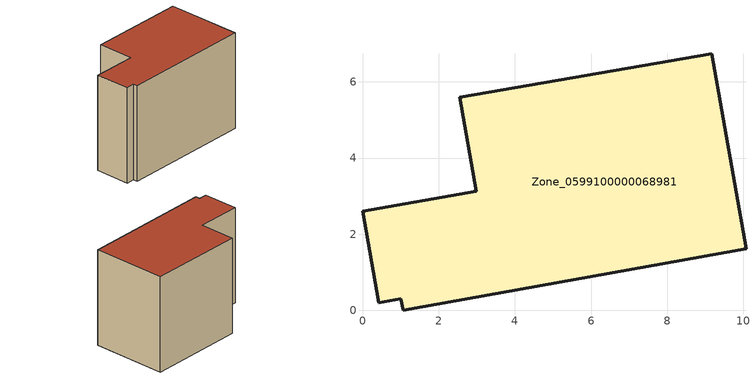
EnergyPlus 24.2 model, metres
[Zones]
Zone_0599100000068981
 floor ground (C_G): 9.18,6.74 10.07,1.62 1.06,0 1.01,0.31 0.43,0.2 0,2.6 2.99,3.13 2.55,5.59 z0
 wall outside (C_F): 0,2.6 0.43,0.2 1.01,0.31 1.06,0 10.07,1.62 9.18,6.74 2.55,5.59 2.99,3.13 0,2.6 z0:6.77
 roof outside (C_R): 9.18,6.74 2.55,5.59 2.99,3.13 0,2.6 0.43,0.2 1.01,0.31 1.06,0 10.07,1.62 z6.77
[BUILDING]
Pand.0599100000068981: North Axis=0; Terrain=City; Loads Convergence Tolerance Value=0.04; Temperature Convergence Tolerance Value=0.4; Solar Distribution=FullExterior; Maximum Number of Warmup Days=25; Minimum Number of Warmup Days=1
[Site:Location]
Rotterdam.The.Hague.AP_ZH_NLD Design_Conditions: Latitude=51.96; Longitude=4.45; Time Zone=1; Elevation=-4.5
[SITE:GROUNDTEMPERATURE:BUILDINGSURFACE]
18, 18, 18, 18, 18, 18, 18, 18, 18, 18, 18, 18
[MATERIAL] Thermal Absorptance=0.9; Solar Absorptance=0.7; Visible Absorptance=0.7
Name | Roughness | Thickness | Conductivity | Density | Specific Heat
G.TI.1946 | MediumSmooth | 0.15 | 1 | 540 | 1210
F.TI.1946 | Rough | 0.3 | 0.857143 | 1920 | 840
R.TI.1946 | MediumRough | 0.2 | 0.1 | 1500 | 1000
[CONSTRUCTION]
C_G: G.TI.1946
C_F: F.TI.1946
C_R: R.TI.1946
[ZONE]
Zone_0599100000068981: Type=1; Multiplier=1; Ceiling Height=Autocalculate; Volume=Autocalculate; Floor Area=autocalculate; Part of Total Floor Area=Yes
[ZONEINFILTRATION:DESIGNFLOWRATE]
Infil_Zone_0599100000068981: Zone or ZoneList or Space or SpaceList=Zone_0599100000068981; Schedule=AlwaysOn; Design Flow Rate Calculation Method=Flow/Area; Flow Rate per Floor Area=0.003; Constant Term Coefficient=1; Temperature Term Coefficient=0; Velocity Term Coefficient=0; Velocity Squared Term Coefficient=0
[HVACTEMPLATE:ZONE:IDEALLOADSAIRSYSTEM]
Zone_0599100000068981: Maximum Heating Supply Air Temperature=50; Minimum Cooling Supply Air Temperature=13; Maximum Heating Supply Air Humidity Ratio=0.0156; Minimum Cooling Supply Air Humidity Ratio=0.0077; Heating Limit=NoLimit; Cooling Limit=NoLimit; Dehumidification Control Type=ConstantSensibleHeatRatio; Cooling Sensible Heat Ratio=0.7; Dehumidification Setpoint=60; Humidification Control Type=None; Humidification Setpoint=30; Outdoor Air Method=None; Outdoor Air Flow Rate per Person=0.00944; Outdoor Air Flow Rate per Zone Floor Area=0; Outdoor Air Flow Rate per Zone=0; Demand Controlled Ventilation Type=None; Outdoor Air Economizer Type=NoEconomizer; Heat Recovery Type=None; Sensible Heat Recovery Effectiveness=0.7; Latent Heat Recovery Effectiveness=0.65
[ZONECONTROL:THERMOSTAT]
ThermostatControl_Zone_0599100000068981: Zone or ZoneList=Zone_0599100000068981; Control Type Schedule=DualSetpointControlType; Control 1=Thermostat_Zone_0599100000068981; Temperature Difference Between Cutout And Setpoint=0
[THERMOSTATSETPOINT:DUALSETPOINT]
Thermostat_Zone_0599100000068981: Heating Setpoint Temperature Schedule=HeatingSetpoint_Zone_0599100000068981; Cooling Setpoint Temperature Schedule=CoolingSetpoint_Zone_0599100000068981
[SCHEDULE:COMPACT]
HeatingSetpoint_Zone_0599100000068981: Through: 12/31, For: AllDays, Until: 24:00, 21
CoolingSetpoint_Zone_0599100000068981: Through: 12/31, For: AllDays, Until: 24:00, 24
DualSetpointControlType: Through: 12/31, For: AllDays, Until: 24:00, 4
AlwaysOn: Through: 12/31, For: AllDays, Until: 24:00, 1
